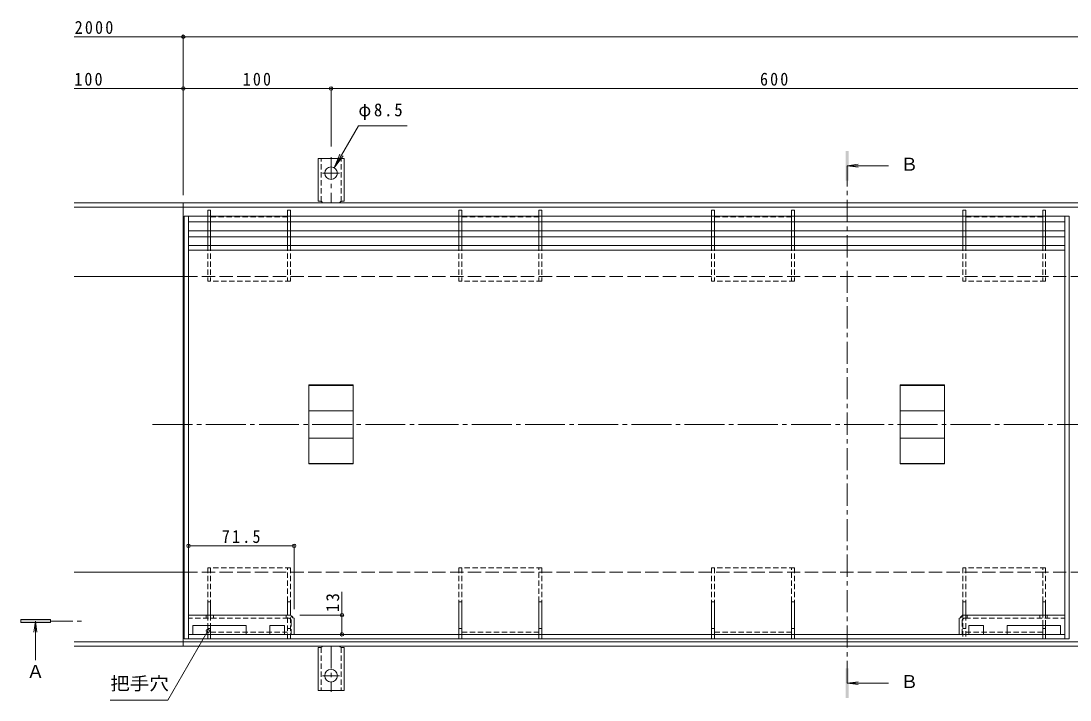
# Model space of a CAD drawing. Units: millimetres at full size, sheet at 1:3. Extents: x -1117 to 1162, y -824 to 816.
# Drawn here: x -1117 to -408, y -127 to 332 of the extents above; entities that cross this region are included whole.
import ezdxf
from ezdxf.enums import TextEntityAlignment as Align

# ---------------------------------------------------------------- set-up
doc = ezdxf.new("R2010")
doc.units = ezdxf.units.MM
doc.header["$LTSCALE"] = 3
doc.header["$PDMODE"] = 32
doc.header["$PDSIZE"] = 2.4
for name, pattern in [('CHAIN1', [8, 5, -1, 1, -1]), ('CHAIN2', [12, 9, -1, 1, -1]), ('DASHED1', [1.8, 1.2, -0.6]), ('DASHED3', [4, 3, -1])]:
    doc.linetypes.add(name, pattern=pattern)
for name, color, linetype, lineweight in [('4-0', 7, 'CHAIN2', 9), ('4-1', 2, 'Continuous', 9), ('4-2', 3, 'Continuous', 9), ('4-3', 4, 'Continuous', 9), ('4-4', 7, 'Continuous', 9), ('4-5', 7, 'Continuous', 9), ('4-8', 6, 'Continuous', 9), ('4-A', 6, 'Continuous', 9), ('4-C', 2, 'Continuous', 9)]:
    doc.layers.add(name, color=color, linetype=linetype, lineweight=lineweight)
doc.styles.add('ＭＳ ゴシック', font='')
doc.styles.get('ＭＳ ゴシック').set_extended_font_data('MS Gothic')

msp = doc.modelspace()

# ---------------------------------------------------------------- linework, layer by layer
at = {"layer": '4-0'}
msp.add_line((-1028.271, 59.401), (-136.344, 59.401), dxfattribs=at)
at = {"layer": '4-1'}
for p, q in [((-1081.252, 209.401), (-158.008, 209.401)), ((-1081.252, 206.401), (-158.008, 206.401)), ((-1007.508, -90.599), (-1007.508, 209.401)), ((-1007.008, 159.401), (-1081.252, 159.401)), ((-1081.252, -40.599), (-1007.008, -40.599)), ((-1081.252, -87.599), (-158.008, -87.599)), ((-1081.252, -90.599), (-158.008, -90.599))]:
    msp.add_line(p, q, dxfattribs=at)
at = {"layer": '4-1', "linetype": 'DASHED3'}
for p, q in [((-1007.008, 159.401), (-158.008, 159.401)), ((-1007.008, -40.599), (-158.008, -40.599))]:
    msp.add_line(p, q, dxfattribs=at)
at = {"layer": '4-2'}
for p, q in [((-1007.008, 200.401), (-1004.008, 200.401)), ((-1007.008, 200.401), (-1007.008, -85.599)), ((-1004.008, 200.401), (-1004.008, -85.599)), ((-411.008, 200.401), (-408.008, 200.401)), ((-411.008, -85.599), (-411.008, 200.401)), ((-408.008, 200.401), (-408.008, -85.599)), ((-1004.008, 180.401), (-411.008, 180.401)), ((-1004.008, 177.401), (-411.008, 177.401)), ((-922.508, 32.648), (-922.508, 86.153)), ((-892.508, 86.153), (-922.508, 86.153)), ((-892.508, 85.752), (-922.508, 85.752)), ((-892.508, 86.153), (-892.508, 32.648)), ((-522.508, 32.648), (-522.508, 86.153)), ((-492.508, 86.153), (-522.508, 86.153)), ((-492.508, 85.752), (-522.508, 85.752)), ((-492.508, 86.153), (-492.508, 32.648)), ((-892.508, 68.633), (-922.508, 68.633)), ((-492.508, 68.633), (-522.508, 68.633)), ((-892.508, 50.169), (-922.508, 50.169)), ((-492.508, 50.169), (-522.508, 50.169)), ((-892.508, 33.05), (-922.508, 33.05)), ((-892.508, 32.648), (-922.508, 32.648)), ((-492.508, 33.05), (-522.508, 33.05)), ((-492.508, 32.648), (-522.508, 32.648)), ((-1004.008, -82.599), (-411.008, -82.599)), ((-1007.008, -85.599), (-411.008, -85.599)), ((-411.008, -85.599), (-408.008, -85.599))]:
    msp.add_line(p, q, dxfattribs=at)
at = {"layer": '4-3'}
for p, q in [((-991.008, 204.401), (-991.008, 200.401)), ((-989.008, 204.401), (-991.008, 204.401)), ((-989.008, 204.401), (-989.008, 200.401)), ((-937.008, 204.401), (-937.008, 200.401)), ((-935.008, 204.401), (-937.008, 204.401)), ((-935.008, 204.401), (-935.008, 200.401)), ((-821.008, 204.401), (-821.008, 200.401)), ((-819.008, 204.401), (-821.008, 204.401)), ((-819.008, 204.401), (-819.008, 200.401)), ((-767.008, 204.401), (-767.008, 200.401)), ((-765.008, 204.401), (-767.008, 204.401)), ((-765.008, 204.401), (-765.008, 200.401)), ((-650.008, 204.401), (-650.008, 200.401)), ((-648.008, 204.401), (-650.008, 204.401)), ((-648.008, 204.401), (-648.008, 200.401)), ((-596.008, 204.401), (-596.008, 200.401)), ((-594.008, 204.401), (-596.008, 204.401)), ((-594.008, 204.401), (-594.008, 200.401)), ((-480.008, 204.401), (-480.008, 200.401)), ((-478.008, 204.401), (-480.008, 204.401)), ((-478.008, 204.401), (-478.008, 200.401)), ((-426.008, 204.401), (-426.008, 200.401)), ((-424.008, 204.401), (-426.008, 204.401)), ((-424.008, 204.401), (-424.008, 200.401)), ((-991.008, 196.401), (-991.008, 190.401)), ((-989.008, 196.401), (-989.008, 190.401)), ((-937.008, 196.401), (-937.008, 190.401)), ((-935.008, 196.401), (-935.008, 190.401)), ((-821.008, 196.401), (-821.008, 190.401)), ((-819.008, 196.401), (-819.008, 190.401)), ((-767.008, 196.401), (-767.008, 190.401)), ((-765.008, 196.401), (-765.008, 190.401)), ((-650.008, 196.401), (-650.008, 190.401)), ((-648.008, 196.401), (-648.008, 190.401)), ((-596.008, 196.401), (-596.008, 190.401)), ((-594.008, 196.401), (-594.008, 190.401)), ((-480.008, 196.401), (-480.008, 190.401)), ((-478.008, 196.401), (-478.008, 190.401)), ((-426.008, 196.401), (-426.008, 190.401)), ((-424.008, 196.401), (-424.008, 190.401)), ((-991.008, 186.401), (-991.008, 180.401)), ((-989.008, 186.401), (-989.008, 180.401)), ((-937.008, 186.401), (-937.008, 180.401)), ((-935.008, 186.401), (-935.008, 180.401)), ((-821.008, 186.401), (-821.008, 180.401)), ((-819.008, 186.401), (-819.008, 180.401)), ((-767.008, 186.401), (-767.008, 180.401)), ((-765.008, 186.401), (-765.008, 180.401)), ((-650.008, 186.401), (-650.008, 180.401)), ((-648.008, 186.401), (-648.008, 180.401)), ((-596.008, 186.401), (-596.008, 180.401)), ((-594.008, 186.401), (-594.008, 180.401)), ((-480.008, 186.401), (-480.008, 180.401)), ((-478.008, 186.401), (-478.008, 180.401)), ((-426.008, 186.401), (-426.008, 180.401)), ((-424.008, 186.401), (-424.008, 180.401)), ((-991.008, -60.599), (-991.008, -69.599)), ((-989.008, -60.599), (-991.008, -60.599)), ((-989.008, -60.599), (-989.008, -69.599)), ((-937.008, -60.599), (-935.008, -60.599)), ((-937.008, -69.599), (-937.008, -60.599)), ((-935.008, -69.599), (-935.008, -60.599)), ((-819.008, -60.599), (-821.008, -60.599)), ((-821.008, -60.599), (-821.008, -82.599)), ((-819.008, -60.599), (-819.008, -82.599)), ((-765.008, -60.599), (-767.008, -60.599)), ((-767.008, -60.599), (-767.008, -82.599)), ((-765.008, -60.599), (-765.008, -82.599)), ((-648.008, -60.599), (-650.008, -60.599)), ((-650.008, -60.599), (-650.008, -82.599)), ((-648.008, -60.599), (-648.008, -82.599)), ((-594.008, -60.599), (-596.008, -60.599)), ((-596.008, -60.599), (-596.008, -82.599)), ((-594.008, -60.599), (-594.008, -82.599)), ((-478.008, -60.599), (-480.008, -60.599)), ((-480.008, -60.599), (-480.008, -69.599)), ((-478.008, -60.599), (-478.008, -69.599)), ((-426.008, -60.599), (-424.008, -60.599)), ((-426.008, -69.599), (-426.008, -60.599)), ((-424.008, -69.599), (-424.008, -60.599)), ((-991.008, -76.599), (-991.008, -82.599)), ((-989.008, -76.599), (-989.008, -82.599)), ((-426.008, -76.599), (-426.008, -82.599)), ((-424.008, -76.599), (-424.008, -82.599)), ((-989.008, -78.599), (-991.008, -78.599)), ((-819.008, -78.599), (-821.008, -78.599)), ((-765.008, -78.599), (-767.008, -78.599)), ((-648.008, -78.599), (-650.008, -78.599)), ((-594.008, -78.599), (-596.008, -78.599)), ((-424.008, -78.599), (-426.008, -78.599))]:
    msp.add_line(p, q, dxfattribs=at)
at = {"layer": '4-3', "linetype": 'DASHED1'}
for p, q in [((-991.008, 200.401), (-991.008, 196.401)), ((-989.008, 200.401), (-989.008, 196.401)), ((-989.008, 199.901), (-937.008, 199.901)), ((-937.008, 200.401), (-937.008, 196.401)), ((-935.008, 200.401), (-935.008, 196.401)), ((-821.008, 200.401), (-821.008, 196.401)), ((-819.008, 200.401), (-819.008, 196.401)), ((-819.008, 199.901), (-767.008, 199.901)), ((-767.008, 200.401), (-767.008, 196.401)), ((-765.008, 200.401), (-765.008, 196.401)), ((-650.008, 200.401), (-650.008, 196.401)), ((-648.008, 200.401), (-648.008, 196.401)), ((-648.008, 199.901), (-596.008, 199.901)), ((-596.008, 200.401), (-596.008, 196.401)), ((-594.008, 200.401), (-594.008, 196.401)), ((-480.008, 200.401), (-480.008, 196.401)), ((-478.008, 200.401), (-478.008, 196.401)), ((-478.008, 199.901), (-426.008, 199.901)), ((-426.008, 200.401), (-426.008, 196.401)), ((-424.008, 200.401), (-424.008, 196.401)), ((-991.008, 190.401), (-991.008, 186.401)), ((-989.008, 190.401), (-989.008, 186.401)), ((-937.008, 190.401), (-937.008, 186.401)), ((-935.008, 190.401), (-935.008, 186.401)), ((-821.008, 190.401), (-821.008, 186.401)), ((-819.008, 190.401), (-819.008, 186.401)), ((-767.008, 190.401), (-767.008, 186.401)), ((-765.008, 190.401), (-765.008, 186.401)), ((-650.008, 190.401), (-650.008, 186.401)), ((-648.008, 190.401), (-648.008, 186.401)), ((-596.008, 190.401), (-596.008, 186.401)), ((-594.008, 190.401), (-594.008, 186.401)), ((-480.008, 190.401), (-480.008, 186.401)), ((-478.008, 190.401), (-478.008, 186.401)), ((-426.008, 190.401), (-426.008, 186.401)), ((-424.008, 190.401), (-424.008, 186.401)), ((-991.008, 180.401), (-991.008, 156.401)), ((-989.008, 180.401), (-989.008, 156.401)), ((-937.008, 180.401), (-937.008, 156.401)), ((-935.008, 180.401), (-935.008, 156.401)), ((-821.008, 180.401), (-821.008, 156.401)), ((-819.008, 180.401), (-819.008, 156.401)), ((-767.008, 180.401), (-767.008, 156.401)), ((-765.008, 180.401), (-765.008, 156.401)), ((-650.008, 180.401), (-650.008, 156.401)), ((-648.008, 180.401), (-648.008, 156.401)), ((-596.008, 180.401), (-596.008, 156.401)), ((-594.008, 180.401), (-594.008, 156.401)), ((-480.008, 180.401), (-480.008, 156.401)), ((-478.008, 180.401), (-478.008, 156.401)), ((-426.008, 180.401), (-426.008, 156.401)), ((-424.008, 180.401), (-424.008, 156.401)), ((-935.008, 156.401), (-991.008, 156.401)), ((-765.008, 156.401), (-821.008, 156.401)), ((-594.008, 156.401), (-650.008, 156.401)), ((-424.008, 156.401), (-480.008, 156.401)), ((-991.008, -37.599), (-991.008, -60.599)), ((-935.008, -37.599), (-991.008, -37.599)), ((-989.008, -37.599), (-989.008, -60.599)), ((-937.008, -60.599), (-937.008, -37.599)), ((-935.008, -37.599), (-935.008, -60.599)), ((-821.008, -37.599), (-821.008, -60.599)), ((-765.008, -37.599), (-821.008, -37.599)), ((-819.008, -37.599), (-819.008, -60.599)), ((-767.008, -60.599), (-767.008, -37.599)), ((-765.008, -37.599), (-765.008, -60.599)), ((-650.008, -37.599), (-650.008, -60.599)), ((-594.008, -37.599), (-650.008, -37.599)), ((-648.008, -37.599), (-648.008, -60.599)), ((-596.008, -60.599), (-596.008, -37.599)), ((-594.008, -37.599), (-594.008, -60.599)), ((-480.008, -37.599), (-480.008, -60.599)), ((-424.008, -37.599), (-480.008, -37.599)), ((-478.008, -37.599), (-478.008, -60.599)), ((-426.008, -60.599), (-426.008, -37.599)), ((-424.008, -37.599), (-424.008, -60.599)), ((-991.008, -69.599), (-991.008, -76.599)), ((-989.008, -69.599), (-989.008, -76.599)), ((-937.008, -85.599), (-937.008, -69.599)), ((-935.008, -85.599), (-935.008, -69.599)), ((-480.008, -69.599), (-480.008, -85.599)), ((-478.008, -69.599), (-478.008, -85.599)), ((-426.008, -76.599), (-426.008, -69.599)), ((-424.008, -76.599), (-424.008, -69.599)), ((-991.008, -82.599), (-991.008, -85.599)), ((-989.008, -81.099), (-937.008, -81.099)), ((-989.008, -82.599), (-989.008, -85.599)), ((-937.008, -78.599), (-935.008, -78.599)), ((-821.008, -82.599), (-821.008, -85.599)), ((-819.008, -81.099), (-767.008, -81.099)), ((-819.008, -82.599), (-819.008, -85.599)), ((-767.008, -82.599), (-767.008, -85.599)), ((-765.008, -82.599), (-765.008, -85.599)), ((-650.008, -82.599), (-650.008, -85.599)), ((-648.008, -81.099), (-596.008, -81.099)), ((-648.008, -82.599), (-648.008, -85.599)), ((-596.008, -82.599), (-596.008, -85.599)), ((-594.008, -82.599), (-594.008, -85.599)), ((-480.008, -78.599), (-478.008, -78.599)), ((-426.008, -81.099), (-478.008, -81.099)), ((-426.008, -85.599), (-426.008, -82.599)), ((-424.008, -85.599), (-424.008, -82.599)), ((-989.008, -85.599), (-991.008, -85.599)), ((-935.008, -85.599), (-937.008, -85.599)), ((-819.008, -85.599), (-821.008, -85.599)), ((-765.008, -85.599), (-767.008, -85.599)), ((-648.008, -85.599), (-650.008, -85.599)), ((-594.008, -85.599), (-596.008, -85.599)), ((-478.008, -85.599), (-480.008, -85.599)), ((-424.008, -85.599), (-426.008, -85.599))]:
    msp.add_line(p, q, dxfattribs=at)
at = {"layer": '4-4'}
for p, q in [((-1007.508, 321.694), (-1081.252, 321.694)), ((-1007.508, 322.594), (-1007.508, 214.401)), ((-1007.508, 321.694), (-158.008, 321.694)), ((-1007.508, 286.694), (-1081.252, 286.694)), ((-1007.508, 286.694), (-907.508, 286.694)), ((-907.508, 287.594), (-907.508, 247.365)), ((-907.508, 286.694), (-307.508, 286.694)), ((-1004.008, -22.721), (-932.508, -22.721)), ((-932.508, -21.821), (-932.508, -65.599)), ((-900.137, -69.599), (-900.137, -53.853)), ((-899.237, -69.599), (-928.647, -69.599)), ((-900.137, -82.599), (-900.137, -69.599))]:
    msp.add_line(p, q, dxfattribs=at)
for p in [(-1007.508, 321.694), (-1007.508, 286.694), (-907.508, 286.694), (-1004.008, -22.721), (-932.508, -22.721), (-900.137, -69.599), (-900.137, -82.599)]:
    msp.add_point(p, dxfattribs=at)
at = {"layer": '4-5'}
for p, q in [((-905.383, 233.081), (-888.993, 261.47)), ((-888.993, 261.47), (-855.993, 261.47)), ((-905.383, 233.081), (-901.556, 242.32)), ((-905.383, 233.081), (-899.295, 241.015)), ((-1017.902, -127.019), (-990.916, -80.278)), ((-1056.902, -127.019), (-1017.902, -127.019))]:
    msp.add_line(p, q, dxfattribs=at)
at = {"layer": '4-5', "color": 4, "linetype": 'CHAIN1'}
for p, q in [((-558.258, -115.599), (-558.258, 234.401)), ((-1097.344, -73.599), (-1074.153, -73.599))]:
    msp.add_line(p, q, dxfattribs=at)
at = {"layer": '4-5', "color": 4}
for p, q in [((-558.258, 234.401), (-550.822, 233.422)), ((-1117.344, -74.599), (-1097.344, -74.599)), ((-1107.578, -73.599), (-1108.557, -81.035)), ((-1097.344, -74.599), (-1097.344, -72.599)), ((-558.258, -115.599), (-550.822, -114.62)), ((-530.258, -115.599), (-558.258, -115.599)), ((-558.258, -115.599), (-550.822, -116.578))]:
    msp.add_line(p, q, dxfattribs=at)
for points in [[(-530.258, 234.401), (-558.258, 234.401), (-550.822, 235.38)], [(-1097.344, -72.599), (-1117.344, -72.599), (-1117.344, -74.599)], [(-1107.578, -99.974), (-1107.578, -73.599), (-1106.599, -81.035)]]:
    msp.add_lwpolyline(points, dxfattribs=at)
at = {"layer": '4-5'}
msp.add_point((-990.916, -80.278), dxfattribs=at)
at = {"layer": '4-5', "color": 4}
for points in [[(-559.258, 224.401), (-557.258, 224.401), (-559.258, 244.401), (-557.258, 244.401)], [(-1097.344, -72.599), (-1097.344, -74.599), (-1117.344, -72.599), (-1117.344, -74.599)], [(-559.258, -125.599), (-557.258, -125.599), (-559.258, -105.599), (-557.258, -105.599)]]:
    msp.add_solid(points, dxfattribs=at)
at = {"layer": '4-8'}
for p, q in [((-1004.008, -82.599), (-1004.008, -69.599)), ((-934.647, -69.599), (-1004.008, -69.599)), ((-480.368, -69.599), (-411.008, -69.599)), ((-411.008, -82.599), (-411.008, -69.599)), ((-965.008, -76.599), (-1001.008, -76.599)), ((-965.008, -76.599), (-965.008, -82.599)), ((-949.008, -76.599), (-949.008, -82.599)), ((-949.008, -76.599), (-939.008, -76.599)), ((-939.008, -76.599), (-939.008, -82.599)), ((-932.508, -71.599), (-932.508, -82.599)), ((-482.508, -71.599), (-482.508, -82.599)), ((-476.008, -76.599), (-476.008, -82.599)), ((-466.008, -76.599), (-476.008, -76.599)), ((-466.008, -76.599), (-466.008, -82.599)), ((-450.008, -76.599), (-414.008, -76.599)), ((-450.008, -76.599), (-450.008, -82.599)), ((-949.008, -82.599), (-965.008, -82.599)), ((-932.508, -82.599), (-939.008, -82.599)), ((-482.508, -82.599), (-476.008, -82.599)), ((-466.008, -82.599), (-450.008, -82.599))]:
    msp.add_line(p, q, dxfattribs=at)
at = {"layer": '4-8', "linetype": 'DASHED1'}
for p, q in [((-992.008, -71.599), (-992.008, -69.599)), ((-987.008, -71.599), (-987.008, -69.599)), ((-938.008, -71.599), (-938.008, -69.599)), ((-477.008, -71.599), (-477.008, -69.599)), ((-428.008, -71.599), (-428.008, -69.599)), ((-423.008, -71.599), (-423.008, -69.599)), ((-936.508, -71.599), (-1004.008, -71.599)), ((-934.508, -73.599), (-934.508, -82.599)), ((-480.508, -73.599), (-480.508, -82.599)), ((-478.508, -71.599), (-411.008, -71.599))]:
    msp.add_line(p, q, dxfattribs=at)
at = {"layer": '4-8'}
for points in [[(-1001.008, -76.599), (-1001.008, -82.599), (-1004.008, -82.599)], [(-414.008, -76.599), (-414.008, -82.599), (-411.008, -82.599)]]:
    msp.add_lwpolyline(points, dxfattribs=at)
for centre, radius, start, end in [((-932.385, -69.323), 2.28, 186.96237, 266.89547), ((-936.508, -73.599), 4, 31.94537, 60.13994), ((-482.631, -69.323), 2.28, 273.10453, 353.03763), ((-478.508, -73.599), 4, 119.86006, 148.05463)]:
    msp.add_arc(centre, radius, start, end, dxfattribs=at)
at = {"layer": '4-8', "linetype": 'DASHED1'}
for centre, start, end in [((-936.508, -73.599), 0, 90), ((-478.508, -73.599), 90, 180)]:
    msp.add_arc(centre, 2, start, end, dxfattribs=at)
at = {"layer": '4-A'}
for p, q in [((-411.008, 200.401), (-1004.008, 200.401)), ((-411.008, 196.401), (-1004.008, 196.401)), ((-411.008, 190.401), (-1004.008, 190.401)), ((-411.008, 186.401), (-1004.008, 186.401))]:
    msp.add_line(p, q, dxfattribs=at)
at = {"layer": '4-C'}
for p, q in [((-916.258, 210.401), (-916.258, 239.401)), ((-898.758, 239.401), (-916.258, 239.401)), ((-898.758, 210.401), (-898.758, 239.401)), ((-916.258, 210.401), (-915.008, 210.401)), ((-898.758, 210.401), (-900.008, 210.401)), ((-916.258, -91.599), (-916.258, -120.599)), ((-916.258, -91.599), (-915.008, -91.599)), ((-898.758, -91.599), (-900.008, -91.599)), ((-898.758, -91.599), (-898.758, -120.599)), ((-898.758, -120.599), (-916.258, -120.599))]:
    msp.add_line(p, q, dxfattribs=at)
at = {"layer": '4-C', "linetype": 'DASHED1'}
for p, q in [((-914.258, 210.255), (-914.258, 239.401)), ((-900.758, 210.255), (-900.758, 239.401)), ((-914.258, -91.453), (-914.258, -120.599)), ((-900.758, -91.453), (-900.758, -120.599))]:
    msp.add_line(p, q, dxfattribs=at)
at = {"layer": '4-C', "linetype": 'CHAIN1'}
for p, q in [((-907.508, 240.181), (-907.508, 209.401)), ((-913.284, 229.401), (-901.732, 229.401)), ((-907.508, -90.599), (-907.508, -121.379)), ((-901.732, -110.599), (-913.284, -110.599))]:
    msp.add_line(p, q, dxfattribs=at)
at = {"layer": '4-C'}
for centre in [(-907.508, 229.401), (-907.508, -110.599)]:
    msp.add_circle(centre, 4.25, dxfattribs=at)
for centre, start, end in [((-915.008, 208.401), 30.00051, 90), ((-900.008, 208.401), 90, 149.99949), ((-915.008, -89.599), 270, 329.99949), ((-900.008, -89.599), 210.00051, 270)]:
    msp.add_arc(centre, 2, start, end, dxfattribs=at)

# ---------------------------------------------------------------- texts
at = {"layer": '4-4', "color": 2, "char_height": 8.798, "attachment_point": 7, "style": 'ＭＳ ゴシック'}
for s, insert in [('\\T1.28;\\W0.9;2000', (-1080.988, 323.494)), ('\\T1.27;\\W0.9;100', (-1081.252, 288.494)), ('\\T1.27;\\W0.9;100', (-967.258, 288.494)), ('\\T1.27;\\W0.9;600', (-617.258, 288.494)), ('\\T1.28;\\W0.9;71.5', (-981.383, -20.921))]:
    msp.add_mtext(s, dxfattribs=dict(at, insert=insert))
at = {"layer": '4-4', "color": 2, "insert": (-901.937, -67.579), "char_height": 8.798, "attachment_point": 7, "rotation": 90, "style": 'ＭＳ ゴシック'}
msp.add_mtext('\\T1.27;\\W0.95;13', dxfattribs=at)
at = {"layer": '4-5', "color": 2, "style": 'ＭＳ ゴシック'}
for s, p in [('Ｂ', (-522.258, 228.401)), ('Ａ', (-1113.5, -114.699)), ('Ｂ', (-522.258, -121.599))]:
    msp.add_text(s, height=8.798, dxfattribs=at).set_placement(p, align=Align.BOTTOM_LEFT)
at = {"layer": '4-5', "color": 2, "style": 'ＭＳ ゴシック', "width": 1.1}
msp.add_text('把手穴', height=8.798, dxfattribs=at).set_placement((-1056.902, -122.909), align=Align.BOTTOM_LEFT)
at = {"layer": '4-5', "color": 2, "insert": (-888.993, 265.47), "char_height": 8.798, "attachment_point": 7, "style": 'ＭＳ ゴシック'}
msp.add_mtext('\\T1.21;\\W0.95;φ8.5', dxfattribs=at)

doc.saveas('drawing.dxf')
